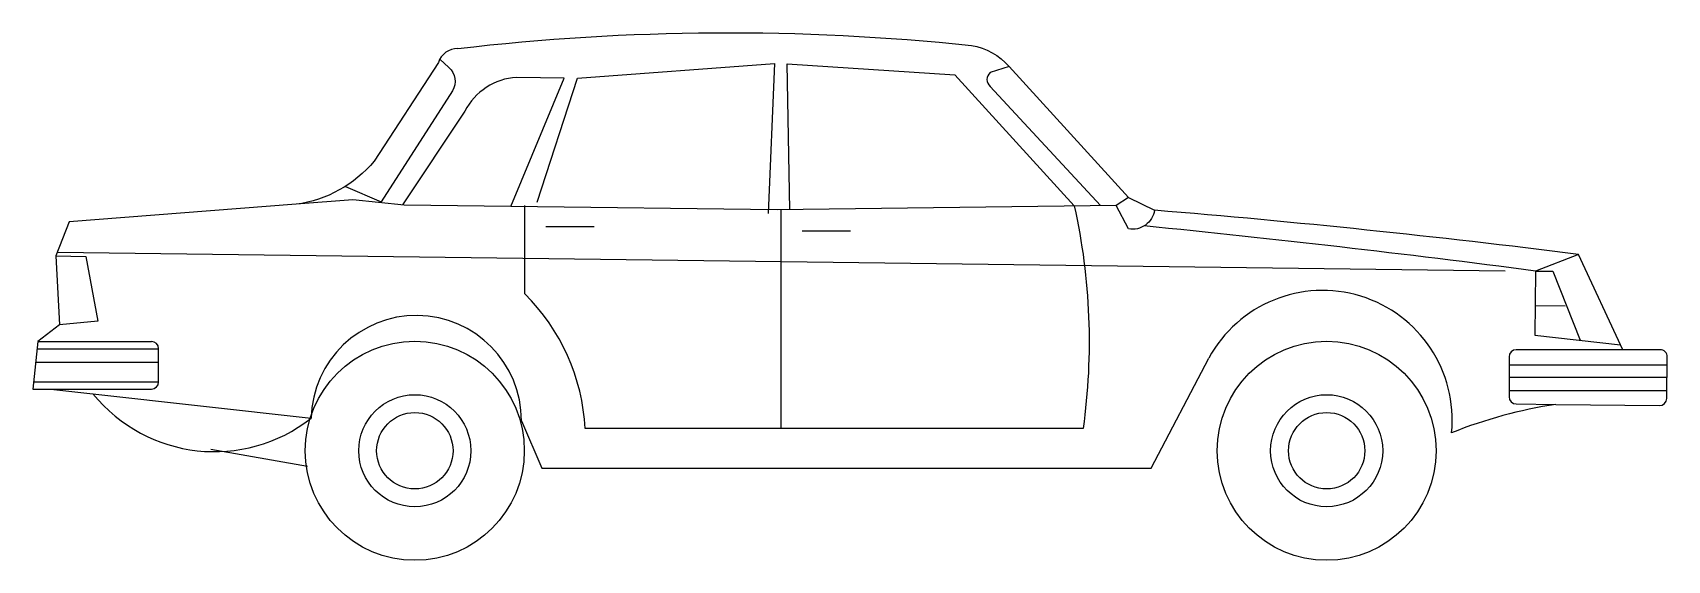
# Model space of a CAD drawing. Extents: x 4.25 to 8.83, y 3.27 to 4.75.
import ezdxf

# ---------------------------------------------------------------- set-up
doc = ezdxf.new("R2010")
doc.units = 0
doc.layers.add('SIMBOLI', color=2, linetype='CONTINUOUS')
doc.layers.add('SIMBOLI___IB', color=2, linetype='CONTINUOUS')

msp = doc.modelspace()

# ---------------------------------------------------------------- linework, layer by layer
at = {"layer": 'SIMBOLI', "color": 0}
for p, q in [((6.9849, 4.6511), (7.3201, 4.2835)), ((4.9857, 4.2644), (4.3488, 4.2153)), ((7.3201, 4.2835), (7.3928, 4.2477)), ((4.3488, 4.2153), (4.3118, 4.1196)), ((4.3118, 4.1196), (4.3217, 3.927)), ((8.7059, 3.8567), (8.5817, 4.1238)), ((4.3217, 3.927), (4.2606, 3.8797)), ((4.2606, 3.8797), (4.2465, 3.7465)), ((8.8109, 3.8567), (8.7059, 3.8567)), ((7.3835, 3.5247), (7.545, 3.8332)), ((8.8294, 3.72), (8.8309, 3.8364)), ((4.2465, 3.7465), (4.2975, 3.7465)), ((4.2975, 3.7465), (4.4154, 3.7333)), ((8.5179, 3.7035), (8.8092, 3.7002)), ((5.6173, 3.6574), (5.6747, 3.5247)), ((5.6747, 3.5247), (7.3835, 3.5247))]:
    msp.add_line(p, q, dxfattribs=at)
for points in [[(5.4386, 4.7011, -0.055467), (6.8791, 4.7097, 0.854835)], [(5.4386, 4.7011, 0.329146), (5.3843, 4.6619), (5.2044, 4.3853, -0.185109), (4.9857, 4.2644, -1.488286)], [(6.8791, 4.7097, -0.171873), (6.9849, 4.6511, 13.115303)], [(8.5817, 4.1238, 0.011143), (7.3928, 4.2477, -1.69647)]]:
    msp.add_lwpolyline(points, format="xyb", dxfattribs=at)
for centre, radius, start, end in [((7.8643, 3.6595), 0.3635, 354.3739, 151.4578), ((5.3224, 3.658), 0.2949, 359.8871, 178.6406), ((8.8109, 3.8367), 0.02, 359.2639, 90), ((4.7563, 4.0102), 0.4391, 219.0869, 308.1723), ((8.8094, 3.7202), 0.02, 269.3591, 359.2639), ((8.7143, 2.4086), 1.3097, 98.6233, 111.886)]:
    msp.add_arc(centre, radius, start, end, dxfattribs=at)
at = {"layer": 'SIMBOLI___IB', "color": 0}
for p, q in [((5.1234, 4.3147), (5.224, 4.2716)), ((5.1441, 4.2766), (4.9857, 4.2644)), ((7.3201, 4.2835), (7.2854, 4.2614)), ((7.3198, 4.1953), (7.2854, 4.2614)), ((5.6857, 4.2019), (5.8211, 4.2019)), ((6.405, 4.1901), (6.5404, 4.1901)), ((4.316, 4.1305), (8.3763, 4.0784)), ((4.3118, 4.1196), (4.3956, 4.1185)), ((4.3956, 4.1185), (4.429, 3.9366)), ((8.5817, 4.1238), (8.4615, 4.0773)), ((8.4615, 4.0773), (8.4592, 3.8972)), ((8.4615, 4.0773), (8.5096, 4.0766)), ((8.5096, 4.0766), (8.5864, 3.8832)), ((8.4602, 3.9811), (8.5441, 3.98)), ((4.429, 3.9366), (4.3217, 3.927)), ((8.4592, 3.8972), (8.6994, 3.8708)), ((4.2584, 3.8593), (4.5997, 3.8593)), ((4.2606, 3.8797), (4.5797, 3.8797)), ((4.5997, 3.7665), (4.5997, 3.8597)), ((8.7059, 3.8567), (8.4071, 3.8567)), ((4.2545, 3.8218), (4.5997, 3.8218)), ((8.3871, 3.8367), (8.3871, 3.7247)), ((8.3871, 3.8148), (8.8307, 3.8148)), ((4.2487, 3.7671), (4.5997, 3.7671)), ((8.3871, 3.7798), (8.8302, 3.7798)), ((4.2975, 3.7465), (4.5797, 3.7465)), ((4.4154, 3.7333), (5.0277, 3.665)), ((8.3871, 3.7421), (8.8297, 3.7421)), ((8.4069, 3.7047), (8.5179, 3.7035)), ((5.0172, 3.5296), (4.7465, 3.5767))]:
    msp.add_line(p, q, dxfattribs=at)
for points in [[(5.3883, 4.6713), (5.4139, 4.648, -0.351771), (5.4239, 4.5826), (5.224, 4.2716)], [(6.9849, 4.6511), (6.9317, 4.6335, 0.459279), (6.9317, 4.5949), (7.2415, 4.2609)], [(5.5879, 4.2585), (5.7369, 4.6182), (5.6039, 4.6202, 0.263257), (5.4583, 4.5258), (5.2838, 4.2628)], [(6.3458, 3.6357), (5.7957, 3.6357, 0.187868), (5.6265, 4.0132), (5.6265, 4.2614)], [(7.1678, 4.2599, -0.089225), (7.1924, 3.6357), (6.3458, 3.6357), (6.3458, 4.2491)], [(7.3928, 4.2477, -0.414435), (7.3198, 4.1953, -12.219512)], [(8.4615, 4.0773, 0.007961), (7.3634, 4.2039, -20.200563)]]:
    msp.add_lwpolyline(points, format="xyb", dxfattribs=at)
for points in [[(5.6609, 4.27), (5.774, 4.6177), (6.3272, 4.6587), (6.3094, 4.2383)], [(6.37, 4.2485), (6.3629, 4.6582), (6.8326, 4.6275), (7.1678, 4.2599)], [(7.2854, 4.2614), (6.3343, 4.2489), (5.5879, 4.2585), (5.2883, 4.2624), (5.1441, 4.2766)]]:
    msp.add_lwpolyline(points, dxfattribs=at)
for centre, radius in [((5.3182, 3.5737), 0.3071), ((7.8756, 3.5737), 0.3071), ((5.3182, 3.5737), 0.1571), ((7.8756, 3.5737), 0.1571), ((5.3182, 3.5737), 0.1071), ((7.8756, 3.5737), 0.1071)]:
    msp.add_circle(centre, radius, dxfattribs=at)
for centre, start, end in [((4.5797, 3.8597), 0, 90), ((8.4071, 3.8367), 90, 180), ((4.5797, 3.7665), 270, 0), ((8.4071, 3.7247), 180, 269.3591)]:
    msp.add_arc(centre, 0.02, start, end, dxfattribs=at)

doc.saveas('drawing.dxf')
